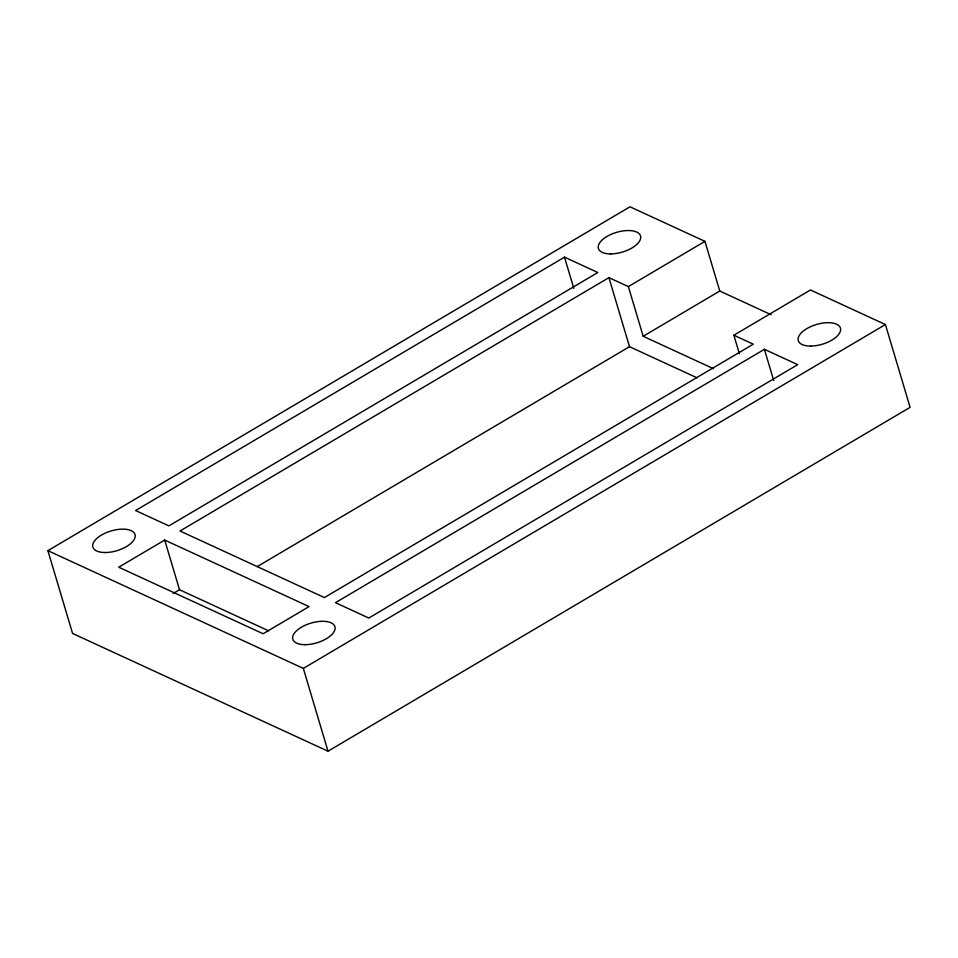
<?xml version="1.0" encoding="UTF-8"?>
<svg xmlns="http://www.w3.org/2000/svg" width="958" height="958" viewBox="0 0 958 958"><rect width="100%" height="100%" fill="white"/><g stroke="black" fill="none" stroke-linecap="round" stroke-linejoin="round"><path stroke-width="1.44" d="M739.36 353.682L733.864 335.228L810.456 289.987L885.42 324.546L910.1 407.342L328.007 751.204L72.58 633.454L47.9 550.658L629.993 206.796L704.956 241.356L719.769 291.028L771.166 314.727M564.501 257.163L135.593 510.53L168.907 525.882L597.828 272.515L564.501 257.163L573.818 288.382M164.704 540.061L118.744 567.208L263.115 633.753L309.075 606.606L164.704 540.061L179.505 589.733L268.563 630.795M713.506 368.698L643.177 336.282L628.364 286.598L608.929 277.64L180.02 531.007L324.391 597.564L753.299 344.185L733.864 335.228M628.364 286.598L704.956 241.356M173.123 593.505L179.505 589.733M643.177 336.282L719.769 291.028M257.271 566.573L629.514 346.688L696.969 377.787M764.4 349.311L335.492 602.678L368.806 618.042L797.715 364.663L764.4 349.311L773.717 380.542M47.9 550.658L303.327 668.397L885.42 324.546M608.929 277.64L629.514 346.688M303.327 668.397L328.007 751.204M305.183 644.674A21.998 10.298 -16.6 0 0 335.025 627.047A21.998 10.298 -16.6 0 0 301.363 627.227A21.998 10.298 -16.6 0 0 305.183 644.674M105.284 552.526A21.998 10.298 -16.6 0 0 135.126 534.899A21.998 10.298 -16.6 0 0 101.464 535.067A21.998 10.298 -16.6 0 0 105.284 552.526M810.684 346.066A21.998 10.298 -16.6 0 0 840.525 328.426A21.998 10.298 -16.6 0 0 806.864 328.606A21.998 10.298 -16.6 0 0 810.684 346.066M610.785 253.906A21.998 10.298 -16.6 0 0 640.627 236.279A21.998 10.298 -16.6 0 0 606.965 236.458A21.998 10.298 -16.6 0 0 610.785 253.906"/></g></svg>
